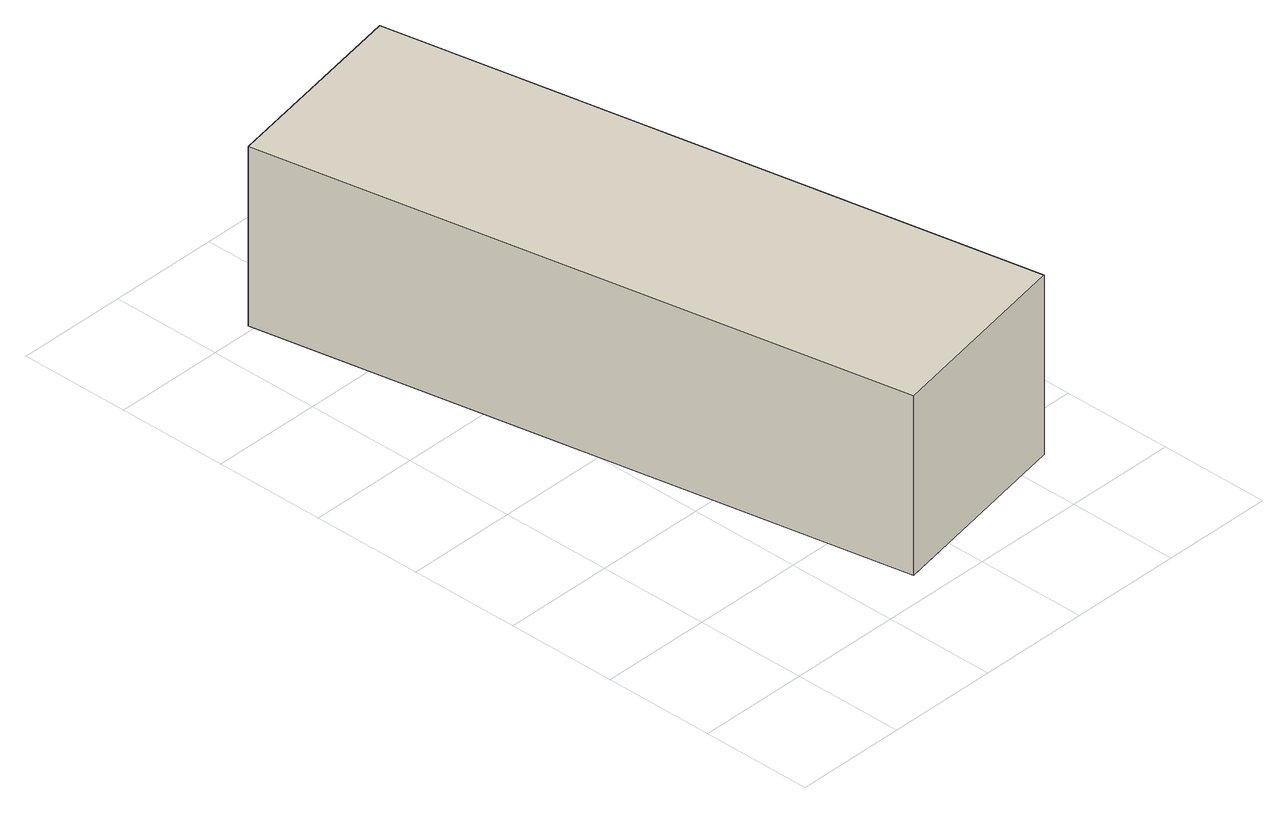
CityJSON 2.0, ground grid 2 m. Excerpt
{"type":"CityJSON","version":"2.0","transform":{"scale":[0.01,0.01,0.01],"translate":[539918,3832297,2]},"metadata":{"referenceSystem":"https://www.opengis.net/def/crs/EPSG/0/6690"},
"CityObjects":{
"building1":{"type":"Building","attributes":{"class":"3001","measuredHeight":3.3,"BuildingDetailAttribute.specifiedBuildingCoverageRate":0.6,"BuildingDetailAttribute.surveyYear":2017,"BuildingTsunamiRiskAttribute.description":"1","BuildingTsunamiRiskAttribute.rank":"2","BuildingTsunamiRiskAttribute.depth":1.11,"BuildingHighTideRiskAttribute.description":"1","BuildingHighTideRiskAttribute.rank":"3","BuildingHighTideRiskAttribute.depth":3.91,"BuildingIDAttribute.prefecture":"27","BuildingIDAttribute.city":"27125"},"geometry":[{"type":"Solid","lod":"1","boundaries":[[[[0,1,2,3]],[[2,4,5,3]],[[1,6,4,2]],[[0,7,6,1]],[[3,5,7,0]],[[4,6,7,5]]]]}]}
},
"vertices":[
[85,1211,46],[444,1278,46],[663,119,46],[305,51,46],[663,119,378],[305,51,378],[444,1278,378],[85,1211,378]
]}
